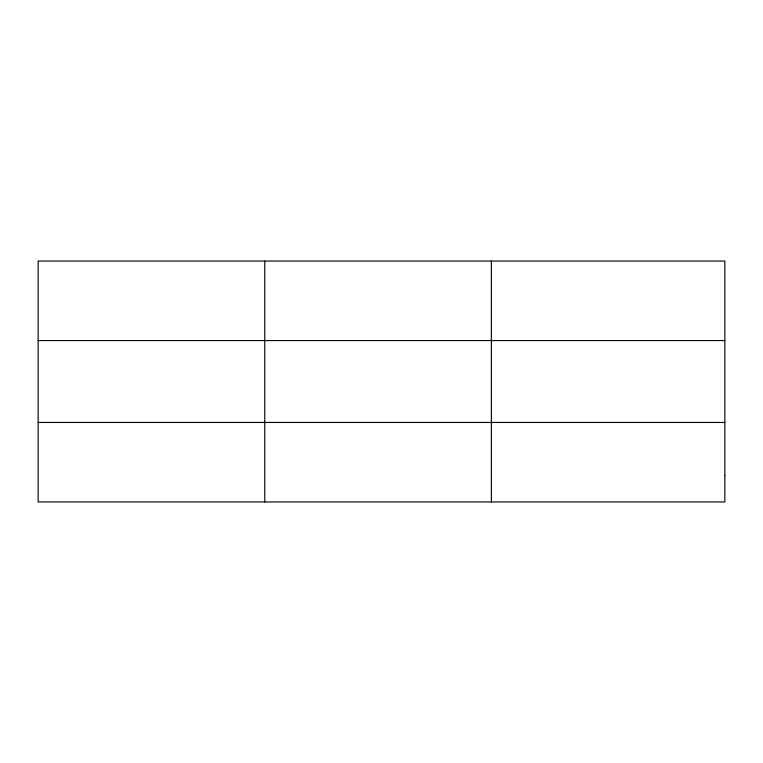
<?xml version="1.0" encoding="UTF-8"?>
<svg xmlns="http://www.w3.org/2000/svg" width="763" height="763" viewBox="0 0 763 763"><rect width="100%" height="100%" fill="white"/><g stroke="black" fill="none" stroke-linecap="round" stroke-linejoin="round"><path stroke-width="1.14" d="M264.761 501.949L264.761 261.051M491.372 501.949L491.372 261.051M38.15 340.546L724.85 340.546M38.15 422.454L724.85 422.454M724.85 475.454L724.85 501.949L38.15 501.949L38.15 261.051L724.85 261.051L724.85 475.454"/></g></svg>
